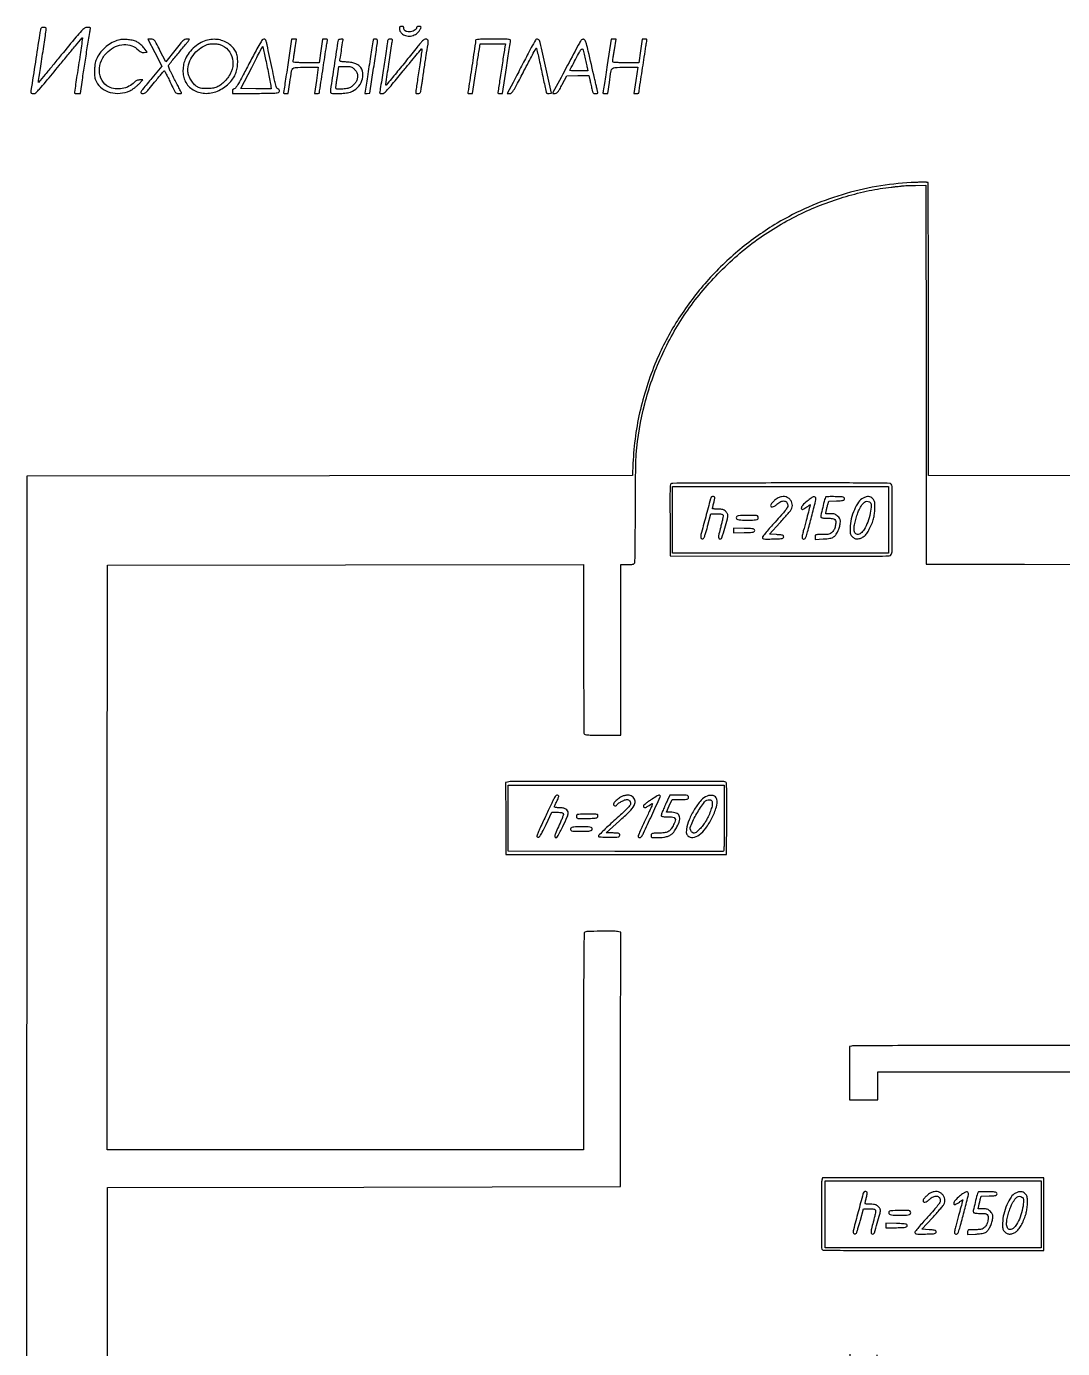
# Model space of a CAD drawing. Extents: x 196 to 2265, y 311 to 3225.
# Drawn here: x 196 to 1338, y 1768 to 3225 of the extents above; entities that cross this region are included whole.
import ezdxf

# ---------------------------------------------------------------- set-up
doc = ezdxf.new("R2010")
doc.units = 0

msp = doc.modelspace()

# ---------------------------------------------------------------- linework, layer by layer
for points in [[(1103.440814, 1761.771328, 0.000002), (1103.220313, 1613.552226, 0.000232)], [(2264.498244, 656.069174, 0.000006), (2264.694629, 886.679681, 0.000217)], [(1727.25, 2729.750924), (1190, 2730.001848), (1190, 2891.500924, 0.000435), (1189.946103, 2953.433092, 0.000725), (1189.779687, 3005.582122, 0.000021), (1189.558795, 3052.736232, 0.383385), (1189.25, 3053.076511, -0.004646), (1188.862025, 3053.119737, -0.001443), (1188.279688, 3053.191807, -0.001442), (1187.629289, 3053.276113, -0.001589), (1187, 3053.361565, 0.04074), (1185.928129, 3053.422415, 0.001346), (1181.648557, 3053.30505, 0.002558), (1176.5958, 3053.126993, 0.001777), (1170.888706, 3052.876324, 0.031677), (1132.772833, 3048.636463, 0.029978), (1094.773071, 3039.576512, 0.029819), (1057.928658, 3025.976358, 0.030527), (1023.262258, 3008.180613, 0.039464), (982.189645, 2979.217491, 0.038084), (945.648495, 2943.841033, 0.038222), (915.017007, 2903.467931, 0.04044), (891.533906, 2859.63273, 0.021793), (880.653516, 2831.3621, 0.02353), (872.585675, 2802.959308, 0.023466), (867.205392, 2773.853099, 0.021433), (864.37205, 2743.476029), (863.695895, 2730.002959), (530.097947, 2729.751479), (196.5, 2729.5), (196.254809, 1521.81662, 0.000029), (196.150292, 803.811413, 0.000295)], [(285.247527, 1348.25), (285.5, 1945.5), (568, 1946), (850.5, 1946.5), (850.753464, 2086.640723), (851.006927, 2226.781445), (848.753464, 2227.323191, 0.058077), (843.504041, 2227.955656, 0.004225), (828.906038, 2227.888955, 0.00191), (813.429267, 2227.6283, 0.169615), (811.301866, 2226.835563, 0.219524), (810.532283, 2225.2255, 0.00072), (810.254989, 2202.584927, 0.002308), (810.049715, 2169.434003, 0.000394), (810, 2106.377555), (810, 1987), (547.51062, 1987), (285.02124, 1987), (285.26062, 2309.25), (285.5, 2631.5), (547.75, 2631.75188), (810, 2632.003759), (810, 2539.583667, 0.000615), (810.04371, 2504.036929, 0.000999), (810.178303, 2473.847327, 0.000112), (810.358381, 2446.898178, 0.090118), (810.606989, 2445.581787, 0.254183), (811.635878, 2444.703553, 0.032946), (814.597494, 2444.277507, 0.017015), (819.881348, 2444.050261, 0.002239), (831.106989, 2444), (851, 2444), (851, 2538), (851, 2632), (853.25, 2632.096892, -0.010072), (854.36962, 2632.122528, -0.003815), (855.933778, 2632.114892, -0.003777), (857.635006, 2632.08075, -0.004604), (859.22669, 2632.022106, 0.017116), (860.801873, 2632.003507, 0.014807), (862.453013, 2632.089497, 0.015053), (863.945022, 2632.256922, 0.041394), (864.97669, 2632.492602, 0.29429), (866.27105, 2634.057549, 0.020386), (866.737632, 2640.038029, 0.008766), (866.964031, 2651.609356, 0.000508), (867, 2687.012919, -0.001786), (867.077056, 2708.58043, -0.002159), (867.309143, 2728.825671, -0.001832), (867.640539, 2745.866309, -0.014725), (868.052402, 2753.695532, -0.041971), (877.336227, 2809.141743, -0.043797), (895.678893, 2861.439344, -0.044026), (922.742387, 2909.498893, -0.043325), (957.931634, 2952.356889, -0.019568), (979.487002, 2972.746559, -0.023281), (1001.398363, 2990.174852, -0.023551), (1024.609168, 3005.324937, -0.020924), (1050.059695, 3018.878593, -0.020955), (1073.976755, 3029.148815, -0.019509), (1099.241563, 3037.652793, -0.01981), (1124.651775, 3044.034364, -0.023747), (1149, 3047.937516, 0.000131), (1152.85708, 3048.37027, 0.000144), (1156.590625, 3048.791244, 0.000134), (1159.779951, 3049.152654, 0.000737), (1161.5, 3049.350603, -0.017661), (1163.288749, 3049.495332, -0.002592), (1166.922746, 3049.641615, -0.002925), (1171.221374, 3049.767168, -0.002507), (1175.747647, 3049.850168), (1186.995294, 3050), (1187.247647, 2841.25), (1187.5, 2632.5), (1295.751859, 2632.245537), (1404.003717, 2631.991073)], [(1403.5, 2101.992354), (1255.5, 2101.975929, 0.000377), (1198.595457, 2101.926695, 0.000615), (1150.314062, 2101.789141, 0.00006), (1107.096416, 2101.607726, 0.063782), (1105.25, 2101.363121), (1103, 2100.766737), (1103, 2071.383369), (1103, 2042), (1118.5, 2042), (1134, 2042), (1134, 2057.5), (1134, 2073), (1284.377555, 2073, 0.000297), (1365.591557, 2073.048184, 0.001921)], [(1133.74909, 1666.499924, 0.00004), (1133.492876, 1761.103375, 0.309775)]]:
    msp.add_lwpolyline(points, format="xyb")
for points in [[(211.588473, 3221.25, 0.012846), (210.586803, 3215.708912, 0.000228), (205.978457, 3185.763373, 0.000082), (201.163453, 3154.345292, 0.03756), (201.002171, 3152.25, 0.209432), (201.216369, 3151.758732, 0.086401), (201.838653, 3151.356023, 0.062708), (202.782131, 3151.088048, 0.03789), (203.942346, 3151, 0.185641), (206.422551, 3151.953722, 0.024077), (210.520903, 3156.027168, 0.012249), (217.254407, 3163.769745, 0.00135), (232.190658, 3181.918354, -0.001023), (241.916608, 3193.751877, -0.001708), (250.154013, 3203.663427, -0.000118), (257.566402, 3212.516288, -0.440258), (257.806464, 3212.526869, -0.235537), (257.906952, 3212.226416, -0.000164), (256.686332, 3203.577992, -0.001811), (255.283544, 3193.914937, -0.0011), (253.558152, 3182.497703, 0.000419), (251.810796, 3171.040749, 0.00067), (250.338957, 3161.247229, 0.000119), (249.051611, 3152.588412, 0.036856), (249, 3151.889188, 0.284561), (249.21266, 3151.545782, 0.04911), (249.960269, 3151.261199, 0.040716), (251.016323, 3151.06445, 0.025708), (252.269001, 3151), (255.538002, 3151), (257.811765, 3166.25, -0.001048), (260.403535, 3183.386425, -0.000904), (263.196956, 3201.380636, -0.000359), (265.862585, 3218.270155, -0.016173), (266.530375, 3221.75, 0.054447), (266.672895, 3223.004151, 0.247964), (266.34365, 3223.633867, 0.137484), (265.464558, 3223.934646, 0.014423), (263.269052, 3223.99518, 0.151675), (260.255308, 3223.055207, 0.0528), (256.764045, 3220.061091, 0.016374), (250.963749, 3213.496415, 0.001026), (234.534485, 3193.544028, -0.000702), (224.946312, 3181.884335, -0.001172), (216.841022, 3172.102875, -0.000056), (209.522329, 3163.314702, -0.441086), (209.359374, 3163.307293, -0.23677), (209.29153, 3163.51173, -0.000082), (210.503076, 3171.824715, -0.001284), (211.87615, 3181.068906, -0.000777), (213.547155, 3192.008445, 0.000775), (215.23446, 3203.054471, 0.001184), (216.66095, 3212.644668, 0.000405), (217.867122, 3220.934554, 0.031968), (217.972267, 3222.25, 0.107975), (217.809233, 3223.057297, 0.154298), (217.330443, 3223.602573, 0.103411), (216.458744, 3223.908925, 0.032979), (215.079455, 3224, 0.040306), (213.549726, 3223.876484, 0.127201), (212.615456, 3223.465769, 0.131328), (212.014474, 3222.662639, 0.044209)], [(607, 3222.454545, 0.074297), (607.171471, 3221.306955, 0.038564), (607.701555, 3219.955263, 0.037282), (608.474227, 3218.622363, 0.046412), (609.388272, 3217.520819, 0.127055), (613.824003, 3214.906076, 0.10091), (619.3867, 3214.467108, 0.098795), (624.77616, 3216.249164, 0.116061), (628.713443, 3219.897883, 0.013774), (630.519328, 3222.747932, 0.145781), (630.853113, 3224.067723, 0.331756), (630.274962, 3224.779071, 0.061996), (628.5, 3225, 0.04771), (627.477851, 3224.902244, 0.083412), (626.683037, 3224.60567, 0.111803), (626.181681, 3224.142102, 0.15161), (626, 3223.556704, -0.189313), (625.363574, 3221.93606, -0.076613), (623.469658, 3220.437209, -0.065531), (620.829633, 3219.36534, -0.063786), (617.977494, 3219, -0.050047), (615.379222, 3219.260727, -0.103485), (613.513413, 3220.063378, -0.131408), (612.399848, 3221.393565, -0.10935), (612, 3223.2, 0.095825), (611.843955, 3224.006745, 0.142106), (611.402778, 3224.57, 0.111138), (610.635536, 3224.896788, 0.045353), (609.5, 3225, 0.045671), (608.2254, 3224.883333, 0.154167), (607.495536, 3224.495455, 0.151583), (607.113761, 3223.754033, 0.043688)], [(297.734467, 3209.973151, 0.061015), (290.690065, 3207.252237, 0.048999), (283.926055, 3202.739043, 0.048732), (278.131584, 3196.96419, 0.058506), (273.962406, 3190.5, 0.029386), (272.756, 3187.624111, 0.033863), (271.960591, 3184.75834, 0.028272), (271.466914, 3181.412936, 0.012875), (271.183065, 3177, 0.009763), (271.090968, 3172.143093, 0.039374), (271.325598, 3169.189492, 0.053361), (271.979681, 3166.775498, 0.029618), (273.254065, 3164, 0.109306), (279.514986, 3156.67755, 0.096109), (288.566864, 3152.26013, 0.089121), (299.224668, 3151.356225, 0.078434), (310.051079, 3154.11732, 0.03838), (312.172306, 3155.229699, 0.017729), (314.753639, 3156.977386, 0.017441), (317.350571, 3159.015809, 0.023156), (319.554298, 3161.055127), (324.424816, 3166), (320.886722, 3166, 0.04274), (319.113665, 3165.848163, 0.061302), (317.605585, 3165.392699, 0.060994), (316.24746, 3164.583037, 0.041796), (314.924314, 3163.367655, -0.0916), (309.12059, 3159.011926, -0.070905), (301.601824, 3156.52395, -0.071311), (293.732689, 3156.243645, -0.095066), (286.907284, 3158.327639, -0.14226), (279.40434, 3165.581552, -0.124981), (276.479683, 3176.109066, -0.113221), (278.847871, 3187.604103, -0.10221), (286.035311, 3197.412936, -0.077661), (294.385001, 3202.879835, -0.095576), (303.427037, 3205.036291, -0.102184), (312.151844, 3203.62726, -0.101661), (319.622767, 3198.876471, 0.02756), (321.326518, 3197.400389, 0.064882), (322.775837, 3196.552697, 0.075442), (324.252467, 3196.177137, 0.049273), (326.013437, 3196.177152), (329.281339, 3196.5), (325.843974, 3201, 0.027696), (324.22722, 3202.889789, 0.019157), (322.205524, 3204.847882, 0.019371), (320.110984, 3206.584947, 0.037111), (318.284699, 3207.780025, 0.06638), (314.072609, 3209.426795, 0.033465), (308.443572, 3210.41174, 0.03327), (302.61081, 3210.644016, 0.055057)], [(337.676606, 3196.168767), (345.438671, 3181.337534), (334.469335, 3168.106389, 0.000887), (324.147489, 3155.611192, 0.035876), (322.100922, 3152.725846, 0.403969), (322.363114, 3151.567657, 0.150413), (324.128028, 3151.056833, 0.107006), (326.384522, 3151.585303, 0.078196), (328.516326, 3153.041646, 0.032129), (331.409569, 3156.140123, 0.003698), (337.401369, 3163.556833, -0.003155), (341.24648, 3168.326944, -0.005051), (344.59548, 3172.34482, -0.001303), (347.549702, 3175.798862, -0.21854), (347.98791, 3176, -0.275675), (348.374933, 3175.769065, -0.002024), (350.208891, 3172.337156, -0.006775), (352.270135, 3168.311055, -0.004199), (354.586541, 3163.530745, 0.003357), (358.442443, 3155.539111, 0.04411), (360.142445, 3152.731292, 0.129059), (361.674335, 3151.488669, 0.104214), (363.75, 3151.030745, 0.0176), (364.995835, 3151.062816, 0.028711), (366.045313, 3151.187595, 0.028424), (366.824188, 3151.372085, 0.331773), (367, 3151.607878, 0.116859), (366.893404, 3152.057739, 0.000572), (364.769664, 3156.27543, 0.002578), (362.317883, 3161.069181, 0.001624), (359.407368, 3166.6438, -0.003373), (355.150943, 3174.866284, -0.025322), (353.361953, 3178.869167, -0.058625), (352.742927, 3181.267987, -0.202246), (353.152718, 3182.785922, -0.005547), (355.440807, 3185.651066, -0.00022), (363.926602, 3196.029212, -0.000224), (372.408118, 3206.383369, -0.005406), (374.810735, 3209.25, 0.02739), (375.608653, 3210.291784, 0.372992), (375.557846, 3210.730959, 0.179024), (374.989938, 3210.962616, 0.008568), (372.904988, 3210.995729, 0.106219), (370.621871, 3210.502175, 0.082644), (368.505031, 3209.086493, 0.032923), (365.640433, 3206.015271, 0.003539), (359.538353, 3198.433823), (349.576706, 3185.876187), (343.280829, 3198.438093, 0.003105), (339.073796, 3206.703672, 0.046792), (337.332966, 3209.416429, 0.138466), (335.72947, 3210.589415, 0.089333), (333.449747, 3211), (329.914542, 3211)], [(395.734467, 3209.911949, 0.066547), (388.520979, 3207.161497, 0.050486), (381.516384, 3202.389315, 0.04992), (375.526935, 3196.238329, 0.060825), (371.323037, 3189.394429, 0.055549), (369.302604, 3183.263707, 0.050236), (368.589652, 3176.624644, 0.05143), (369.215021, 3170.142687, 0.065942), (371.158858, 3164.47958, 0.142354), (379.714448, 3155.205937, 0.123625), (392.398163, 3151.326248, 0.111061), (406.530594, 3153.757617, 0.098772), (418.952381, 3162.047619, 0.036507), (423.262757, 3167.037995, 0.053292), (426.211787, 3172.037306, 0.054179), (428.005608, 3177.482863, 0.039394), (428.84082, 3183.81142, 0.036165), (428.711764, 3190.319336, 0.066727), (427.531062, 3195.468974, 0.072368), (425.121866, 3199.846419, 0.050393), (421.278249, 3203.986278, 0.060296), (415.725508, 3207.796053, 0.063321), (409.51352, 3210.094784, 0.061805), (402.790939, 3210.799833, 0.053155)], [(411.884518, 3204.058914, -0.127614), (420.079052, 3196.790158, -0.129844), (423.638807, 3186.501509, -0.119126), (421.770032, 3175.087161, -0.096957), (414.82996, 3164.782841, -0.033873), (410.164422, 3160.715207, -0.063883), (405.841309, 3158.23002, -0.064167), (401.04399, 3156.923061, -0.034469), (394.914501, 3156.5, -0.011687), (390.530565, 3156.602482, -0.048265), (387.908721, 3156.98052, -0.062581), (385.755283, 3157.802547, -0.029098), (383.19761, 3159.363056, -0.069147), (379.780647, 3162.508753, -0.04603), (376.785061, 3166.919113, -0.046533), (374.690743, 3171.716108, -0.079831), (374, 3176.014843, -0.083045), (375.473958, 3184.828046, -0.072231), (379.764573, 3193.158174, -0.070954), (386.335834, 3200.051086, -0.075102), (394.453204, 3204.673922, -0.061814), (398.504052, 3205.683703, -0.039043), (403.37729, 3205.892308, -0.039314), (408.151183, 3205.346414, -0.069939)], [(441.317252, 3183.75, -0.002392), (434.106529, 3170.03573, -0.010868), (429.696075, 3162.161637, -0.01133), (426.594374, 3157.158664, -0.213291), (425.077848, 3156.180449, 0.075359), (424.141214, 3155.887605, 0.118859), (423.494899, 3155.354106, 0.107481), (423.122191, 3154.541394, 0.054013), (423, 3153.413567), (423, 3150.966235), (448.75, 3151.233118, 0.001131), (465.621211, 3151.446134, 0.019118), (471.180277, 3151.7417, 0.070142), (473.803181, 3152.359722, 0.270738), (474.802469, 3153.619648, 0.06538), (474.813063, 3154.568357, 0.106426), (474.552002, 3155.326907, 0.113002), (474.016549, 3155.880697, 0.080525), (473.22464, 3156.231004, -0.183973), (472.177112, 3156.978299, -0.058677), (471.294841, 3158.714979, -0.031181), (470.39282, 3161.732397, -0.006565), (469.218138, 3167.111357, 0.001208), (466.84634, 3178.559056, 0.000754), (464.014649, 3191.961469, 0.000407), (461.276249, 3204.775167, 0.008638), (460.394743, 3208.563353, 0.056771), (459.992029, 3209.635448, 0.094144), (459.401238, 3210.395918, 0.102687), (458.613362, 3210.844857, 0.078477), (457.630996, 3211, 0.243235), (455.998462, 3210.155879, 0.01924), (453.248635, 3205.939597, 0.013038), (449.106693, 3198.592941, 0.002004)], [(484.111944, 3182.75, -0.000797), (482.454227, 3171.796765, -0.001211), (480.975479, 3162.284375, -0.000432), (479.673232, 3154.084944, -0.031131), (479.373855, 3152.75, 0.084146), (479.274198, 3151.886913, 0.2256), (479.561567, 3151.356749, 0.133457), (480.303605, 3151.073226, 0.024911), (481.772437, 3151), (484.679649, 3151), (486.3986, 3163.25, -0.00472), (488.313468, 3176.019064, -0.160359), (489.701117, 3178.708724, -0.189257), (492.366448, 3179.843137, -0.007076), (503.449923, 3180), (517.68303, 3180), (515.549164, 3165.5), (513.415299, 3151), (516.207649, 3151, 0.035265), (517.277137, 3151.075524, 0.053553), (518.179747, 3151.30408, 0.069944), (518.799258, 3151.638244, 0.23849), (519, 3152.035166, -0.037822), (519.142531, 3153.916732, -0.000103), (523.007864, 3179.248529, -0.000283), (526.697375, 3203.303473, -0.012847), (527.589582, 3208.25, 0.027087), (527.830654, 3209.845258, 0.20187), (527.607123, 3210.561366, 0.194832), (526.933068, 3210.916585, 0.025045), (525.268821, 3211), (522.378731, 3211), (520.538053, 3198), (518.697375, 3185), (504.348687, 3185, -0.00401), (497.27554, 3185.056729, -0.017766), (493.120301, 3185.2712, -0.023228), (490.547467, 3185.616845, -0.369965), (490.033249, 3186.25, -0.027821), (490.106031, 3187.133209, -0.000945), (490.591454, 3190.584375, -0.001779), (491.186987, 3194.657385, -0.001239), (491.886832, 3199.25), (493.707165, 3211), (491.024284, 3211), (488.341403, 3211)], [(539.555355, 3209.75, 0.036662), (538.925381, 3206.97461, 0.000222), (535.054228, 3181.268243, 0.000218), (531.202319, 3155.535977, 0.037408), (530.997537, 3152.75, 0.194713), (531.364624, 3151.84676, 0.143355), (532.314314, 3151.308801, 0.050994), (534.266574, 3151.056111, 0.006705), (538.450779, 3151, 0.012715), (541.690994, 3151.082413, 0.00939), (545.269538, 3151.332019, 0.009503), (548.644223, 3151.695939, 0.020932), (551.200779, 3152.130278, 0.120852), (559.154164, 3155.97887, 0.107262), (564.843993, 3163.221917, 0.113), (566.837099, 3171.846072, 0.146565), (564.536289, 3179.584961, 0.087971), (562.180136, 3182.086243, 0.066252), (558.872073, 3183.925651, 0.05218), (554.463021, 3185.150116, 0.026852), (548.763007, 3185.796582, -0.005079), (543.984904, 3186.128709, -0.065584), (542.240583, 3186.501476, -0.230962), (541.561061, 3187.19484, -0.136244), (541.501236, 3188.377733, 0.015052), (542.027057, 3191.10907, 0.000789), (543.434476, 3199.913696, 0.000354), (544.901911, 3209.230314, 0.038899), (545, 3210.489235, 0.402033), (544.4416, 3211.071457, 0.044207), (542.411385, 3210.976799, 0.041291), (540.316562, 3210.513892, 0.248505)], [(578, 3210.439478, -0.03761), (577.966293, 3209.991996, -0.000051), (576.678125, 3201.495909, -0.000442), (575.225224, 3191.976666, -0.000272), (573.5, 3180.780402, 0.000198), (571.774695, 3169.594663, 0.000323), (570.321875, 3160.10989, 0.000028), (569.024822, 3151.602129, 0.037827), (569, 3151.274501, 0.380744), (569.129171, 3151.129462, 0.020499), (569.79399, 3151.079762, 0.023564), (570.666542, 3151.091537, 0.013981), (571.702946, 3151.183578), (574.405892, 3151.5), (578.667713, 3179, 0.001037), (580.303373, 3189.700956, 0.001539), (581.687973, 3199.082812, 0.000668), (582.835955, 3207.106478, 0.031289), (582.964767, 3208.75, 0.057085), (582.855656, 3209.855404, 0.155865), (582.468754, 3210.528523, 0.141706), (581.735013, 3210.890538, 0.044229), (580.5, 3211, 0.021135), (579.541809, 3210.95948, 0.034022), (578.734375, 3210.835347, 0.037463), (578.149015, 3210.657187, 0.309461)], [(593.559353, 3206.25, -0.002436), (591.928167, 3195.042716, -0.000571), (589.083777, 3176.291792, -0.000167), (585.992299, 3156.112841, -0.016133), (585.457679, 3153.25, 0.046636), (585.306066, 3152.030399, 0.219592), (585.575104, 3151.397329, 0.162049), (586.301487, 3151.077014, 0.023508), (587.938593, 3151, 0.17352), (590.320983, 3151.852449, 0.033164), (593.726946, 3155.048015, 0.01523), (599.216593, 3161.30081, 0.001709), (611.207645, 3175.929801, -0.002), (619.009345, 3185.4365, -0.003401), (625.619464, 3193.316063, -0.000542), (631.45863, 3200.166154, -0.574242), (631.773509, 3200.109273, -0.121192), (631.839366, 3199.503797, -0.000496), (630.931644, 3192.763142, -0.002435), (629.854502, 3185.104112, -0.001527), (628.523509, 3176.154821, 0.000583), (627.172917, 3167.190044, 0.000915), (626.035031, 3159.4804, 0.000223), (625.0543, 3152.729197, 0.035969), (625, 3151.975349, 0.342973), (625.673322, 3151.109217, 0.098385), (627.48688, 3151.01291, 0.081276), (629.445229, 3151.630048, 0.207622), (630.37692, 3152.75, 0.029175), (630.648168, 3153.928977, 0.001932), (631.216409, 3157.364063, 0.002789), (631.855488, 3161.467632, 0.002081), (632.516201, 3166, -0.001735), (633.311452, 3171.481844, -0.000808), (634.37894, 3178.58583, -0.0008), (635.523298, 3186.038174, -0.001119), (636.571893, 3192.696443, 0.001566), (638.584189, 3205.548696, 0.042478), (638.815225, 3208.97773, 0.240098), (638.058492, 3210.400208, 0.158193), (636.25, 3210.953362, 0.119421), (634.515735, 3210.501888, 0.061575), (632.673719, 3209.199653, 0.033357), (630.285274, 3206.71536, 0.007143), (626.5, 3202.079715, -0.002222), (615.006947, 3187.718526, -0.002409), (603.689305, 3173.841934, -0.000192), (592.670655, 3160.474475, -0.442511), (592.214043, 3160.452624, -0.237206), (592.034019, 3160.996602, -0.000081), (595.321561, 3183.296181, -0.000773), (598.345868, 3203.569989, -0.018312), (599.416157, 3209.25, 0.088989), (599.454437, 3210.093421, 0.204757), (599.136328, 3210.628851, 0.129429), (598.39213, 3210.920374, 0.02899), (597.019924, 3211, 0.053703), (595.418357, 3210.827485, 0.183666), (594.555904, 3210.265033, 0.109385), (594.033902, 3209.069642, 0.01354)], [(691, 3209.663085, -0.037325), (690.789742, 3206.850446, -0.000223), (686.923987, 3181.216522, -0.000236), (683.044661, 3155.651767, -0.035236), (682.391168, 3152.75, 0.082359), (682.280255, 3151.88552, 0.227504), (682.558585, 3151.356255, 0.135587), (683.289464, 3151.072997, 0.025056), (684.745211, 3151), (687.625198, 3151), (690.926354, 3172.75, -0.000493), (692.26306, 3181.498893, -0.000576), (693.549518, 3189.8, -0.000508), (694.652529, 3196.81681, -0.003522), (695.220605, 3200.25), (696.213699, 3206), (710.125901, 3206), (724.038104, 3206), (723.522292, 3203.75, 0.01702), (723.207464, 3202.124569, 0.000504), (722.125533, 3195.257812, 0.001007), (720.875841, 3187.167403, 0.000694), (719.491701, 3178, -0.000516), (718.1162, 3168.867813, -0.000772), (716.893404, 3160.889062, -0.000317), (715.830465, 3154.052785, -0.016758), (715.582081, 3152.75, 0.08742), (715.542176, 3151.910738, 0.201908), (715.852758, 3151.374956, 0.131766), (716.577461, 3151.081314, 0.030747), (717.898518, 3151), (720.609796, 3151), (724.87643, 3179.25, -0.000748), (726.547471, 3190.20324, -0.001137), (728.035398, 3199.715625, -0.000405), (729.344034, 3207.916168, -0.029272), (729.63892, 3209.25, 0.382022), (729.162533, 3210.22691, 0.074073), (727.084894, 3210.733977, 0.021152), (722.52163, 3210.958701, 0.001727), (710.567388, 3211, 0.002582), (700.364997, 3210.947305, 0.014473), (694.909057, 3210.732919, 0.019225), (691.620466, 3210.380813, 0.372324)], [(747.952616, 3193.25, -0.000351), (743.951949, 3185.557898, -0.000265), (739.547876, 3177.115625, -0.000268), (735.402337, 3169.189589, -0.000623), (732.282272, 3163.25), (725.82787, 3151), (728.663935, 3151.012897, 0.196443), (730.739091, 3151.871955, 0.057786), (732.935173, 3154.616091, 0.019775), (736.248446, 3160.403873, 0.00159), (744.319167, 3176.012897, -0.00202), (749.283142, 3185.593161, -0.003313), (753.572698, 3193.659995, -0.000497), (757.418706, 3200.76164, -0.275057), (757.819167, 3200.999852, -0.347045), (758.151433, 3200.737532, -0.000723), (759.768655, 3193.921903, -0.004195), (761.533688, 3186.14353, -0.002538), (763.499657, 3176.904915, 0.001504), (765.459998, 3167.59826, 0.002349), (767.209515, 3159.598585, 0.000643), (768.775098, 3152.639713, 0.082938), (769.108164, 3151.824987, 0.149219), (769.512381, 3151.469767, 0.053076), (770.250695, 3151.226193, 0.046862), (771.169527, 3151.116374, 0.040158), (772.14265, 3151.169924), (774.568287, 3151.5), (768.105413, 3181.25, 0.002612), (762.27785, 3207.415827, 0.205148), (759.837814, 3210.769113, 0.423453), (756.92581, 3209.981811, 0.006683)], [(806.692586, 3208.811269, 0.015938), (804.042957, 3204.219652, 0.000282), (790.569728, 3179.017199, 0.00004), (776.188406, 3152.074397, 0.123172), (776, 3151.321192, 0.371941), (776.139755, 3151.15931, 0.024118), (776.807812, 3151.093478, 0.025813), (777.695585, 3151.094911, 0.015334), (778.75, 3151.183578, 0.116578), (780.418347, 3151.78628, 0.081107), (781.902606, 3153.143272, 0.039299), (783.645297, 3155.747471, 0.006677), (786.5, 3161), (791.5, 3170.5), (803.660689, 3170.780062), (815.821378, 3171.060124), (816.857073, 3166.280062, -0.000016), (817.335428, 3164.071963, -0.000009), (817.922374, 3161.361956, -0.000009), (818.51888, 3158.607347, -0.000014), (819.029249, 3156.25, 0.011867), (819.79389, 3153.083134, 0.101559), (820.442043, 3151.784966, 0.175496), (821.404725, 3151.184301, 0.052646), (823.150252, 3151, 0.023512), (824.670727, 3151.071539, 0.131672), (825.427755, 3151.352922, 0.229787), (825.718021, 3151.882539, 0.08499), (825.61347, 3152.75, -0.013852), (825.28959, 3153.958654, -0.000691), (824.343161, 3157.951562, -0.001113), (823.235461, 3162.701143, -0.000804), (822.021059, 3168, 0.000422), (815.204658, 3197.847237, 0.010909), (813.179113, 3205.874044, 0.041012), (811.806881, 3209.621839, 0.252717), (810.21854, 3210.811269, 0.086362), (809.240212, 3210.787198, 0.079938), (808.298587, 3210.436598, 0.072105), (807.436437, 3209.767576, 0.052963)], [(836.111944, 3182.75, -0.000797), (834.454227, 3171.796765, -0.001211), (832.975479, 3162.284375, -0.000432), (831.673232, 3154.084944, -0.031131), (831.373855, 3152.75, 0.084146), (831.274198, 3151.886913, 0.2256), (831.561567, 3151.356749, 0.133457), (832.303605, 3151.073226, 0.024911), (833.772437, 3151), (836.679649, 3151), (838.3986, 3163.25, -0.00472), (840.313468, 3176.019064, -0.160359), (841.701117, 3178.708724, -0.189257), (844.366448, 3179.843137, -0.007076), (855.449923, 3180), (869.68303, 3180), (867.549164, 3165.5), (865.415299, 3151), (868.207649, 3151, 0.035265), (869.277137, 3151.075524, 0.053553), (870.179747, 3151.30408, 0.069944), (870.799258, 3151.638244, 0.23849), (871, 3152.035166, -0.037822), (871.142531, 3153.916732, -0.000103), (875.007864, 3179.248529, -0.000283), (878.697375, 3203.303473, -0.012847), (879.589582, 3208.25, 0.027087), (879.830654, 3209.845258, 0.20187), (879.607123, 3210.561366, 0.194832), (878.933068, 3210.916585, 0.025045), (877.268821, 3211), (874.378731, 3211), (872.538053, 3198), (870.697375, 3185), (856.348687, 3185, -0.00401), (849.27554, 3185.056729, -0.017766), (845.120301, 3185.2712, -0.023228), (842.547467, 3185.616845, -0.369965), (842.033249, 3186.25, -0.027821), (842.106031, 3187.133209, -0.000945), (842.591454, 3190.584375, -0.001779), (843.186987, 3194.657385, -0.001239), (843.886832, 3199.25), (845.707165, 3211), (843.024284, 3211), (840.341403, 3211)], [(461.507189, 3179.626364, -0.002014), (463.250334, 3170.844288, -0.003286), (464.649735, 3163.380576, -0.000522), (465.835488, 3156.779173, -0.245268), (465.708621, 3156.375288, -0.195687), (465.307521, 3156.206221, -0.000873), (460.593409, 3156.155909, -0.003957), (455.20642, 3156.150456, -0.002466), (448.891845, 3156.225178), (432.5, 3156.5), (444.339235, 3179.827431, -0.001691), (448.904467, 3188.747632, -0.002846), (452.803854, 3196.199271, -0.000343), (456.29515, 3202.768697, -0.503891), (456.529648, 3202.803685, -0.144217), (456.712039, 3202.468978, -0.000234), (458.136661, 3195.850487, -0.001791), (459.708214, 3188.402884, -0.001103)], [(811.377792, 3191, 0.001215), (812.0557, 3187.853561, 0.001097), (812.7721, 3184.601562, 0.001098), (813.426761, 3181.690699, 0.003496), (813.882004, 3179.75), (814.789378, 3176), (804.894689, 3176, -0.005352), (801.100678, 3176.040611, -0.008906), (797.906565, 3176.165948, -0.003155), (795.212762, 3176.336807, -0.393957), (795, 3176.564929, -0.121307), (795.212012, 3177.425938, -0.000454), (800.026439, 3186.588954, -0.002241), (804.428474, 3194.858514, -0.014898), (806.763345, 3198.904089, -0.125602), (807.998009, 3200.095722, -0.411096), (808.987623, 3199.830024, -0.074072), (809.910906, 3197.52212, -0.005724)], [(557.6, 3177.6, -0.025759), (559.318454, 3175.694736, -0.062387), (560.319851, 3174.089552, -0.069561), (560.832686, 3172.397367, -0.038861), (561, 3170.247883, -0.07743), (560.439595, 3166.650799, -0.065873), (558.799223, 3163.172379, -0.063769), (556.247248, 3160.139985, -0.063937), (553.015602, 3157.851611, -0.081051), (549.12331, 3156.532729, -0.031618), (543.456675, 3155.954216, -0.0254), (538.140616, 3156.019424, -0.395864), (537, 3157.234328, -0.032334), (537.056235, 3158.103023, -0.001156), (537.494685, 3161.415363, -0.002128), (538.038838, 3165.328471, -0.001489), (538.684035, 3169.734328), (540.368071, 3181), (547.284035, 3181, -0.011429), (551.519939, 3180.903162, -0.068271), (553.687281, 3180.504192, -0.089783), (555.395781, 3179.576459, -0.027219)], [(906.738592, 2721.296464, 0.311107), (905.664816, 2720.069137, 0.019545), (905.277876, 2715.017863, 0.010157), (905.118079, 2705.649081, 0.000832), (905.238592, 2681.174479), (905.5, 2641.5), (1026.712678, 2641.246005, 0.000223), (1105.983635, 2641.115228, 0.003762), (1132.161772, 2641.280681, 0.004359), (1146.828489, 2641.611651, 0.268196), (1148.967167, 2642.93865, 0.123236), (1149.96759, 2646.920333, 0.000857), (1149.939789, 2682.192286, 0.000647), (1149.804284, 2717.903632, 0.172361), (1148.772517, 2720.761573, 0.221317), (1147.245146, 2721.494409, 0.000612), (1123.836055, 2721.740744, 0.002208), (1090.143837, 2721.905263, 0.000408), (1028.117951, 2721.883558, 0.000349), (982.129945, 2721.797823, 0.000569), (943.12036, 2721.653519, 0.000053), (908.183205, 2721.48081, 0.061012)], [(950.641342, 2706.228696, 0.072825), (949.803049, 2704.290309, 0.000396), (944.523867, 2684.60347, 0.000441), (939.303459, 2665.004729, 0.064951), (939, 2662.678516, 0.115761), (939.334766, 2661.251955, 0.18787), (940.243835, 2660.424568, 0.200461), (941.424442, 2660.458455, 0.129479), (942.501282, 2661.33264, 0.076083), (943.115256, 2662.513423, 0.005026), (944.315774, 2666.165771, 0.00718), (945.645981, 2670.57249, 0.0053), (946.996158, 2675.485415), (950.29316, 2688), (956.677965, 2688, -0.011556), (959.824754, 2687.927264, -0.04238), (961.799137, 2687.667271, -0.074487), (963.019724, 2687.201782, -0.17458), (963.648701, 2686.473088, -0.134424), (963.754627, 2685.408362, -0.006971), (963.124978, 2681.987562, -0.010642), (962.223133, 2677.901965, -0.007496), (961.043017, 2673.347387, 0.009275), (959.128151, 2665.847286, 0.061693), (958.712255, 2662.018205, 0.240446), (959.530642, 2660.472639, 0.24957), (961.239833, 2660.261791, 0.23057), (962.365003, 2661.466749, 0.002695), (965.589165, 2672.171025, 0.006244), (968.439199, 2682.284516, 0.065642), (969, 2686.537739, 0.10599), (968.836571, 2687.300045, 0.031797), (968.278977, 2688.355688, 0.030304), (967.48485, 2689.49163, 0.028681), (966.545455, 2690.545455, 0.049154), (964.991873, 2691.820304, 0.077107), (963.428176, 2692.546992, 0.055462), (961.369201, 2692.901089, 0.014876), (958.045455, 2693, -0.011648), (955.728464, 2693.053983, -0.019273), (953.779339, 2693.220313, -0.013973), (952.255774, 2693.453093, -0.36703), (952.011869, 2693.75, -0.051342), (952.072113, 2694.256366, -0.002618), (952.443941, 2695.871685, -0.004157), (952.912699, 2697.788883, -0.003), (953.466087, 2699.919567, 0.011758), (953.981215, 2702.05606, 0.016377), (954.333984, 2703.991076, 0.012794), (954.530021, 2705.590079, 0.16394), (954.395202, 2706.169567, 0.167239), (953.67633, 2706.757833, 0.084865), (952.513601, 2706.975516, 0.085523), (951.35334, 2706.794364, 0.174673)], [(1024.450423, 2705.593404, 0.068951), (1021.978088, 2704.082785, 0.028477), (1019.083875, 2701.423626, 0.024375), (1016.598106, 2698.600961, 0.169927), (1016, 2696.89189, 0.255912), (1016.648826, 2695.707237, 0.197308), (1018.123698, 2695.440311, 0.091569), (1020.400956, 2696.384908, 0.039743), (1023.010163, 2698.390217, -0.068286), (1027.338525, 2701.340947, -0.148061), (1031.268582, 2702.0075, -0.217415), (1033.945683, 2700.350842, -0.148192), (1035, 2696.871686, -0.142228), (1034.412537, 2694.848249, -0.023894), (1032.066548, 2691.512302, -0.016322), (1028.031602, 2686.656384, -0.003895), (1021, 2678.858183, 0.00553), (1015.634816, 2672.868819, 0.008368), (1011.1125, 2667.528912, 0.004001), (1007.40906, 2662.929917, 0.16907), (1007, 2661.754761, 0.243227), (1007.503332, 2660.781279, 0.122201), (1008.826843, 2660.263024, 0.035296), (1011.665541, 2660.094022, 0.003219), (1018.75, 2660.218265, 0.003234), (1025.97561, 2660.438288, 0.038743), (1028.746033, 2660.756492, 0.137908), (1030.011664, 2661.392859, 0.210744), (1030.5, 2662.5, 0.160949), (1030.141815, 2663.583904, 0.157389), (1029.205316, 2664.252843, 0.054961), (1027.220853, 2664.651456, 0.006217), (1022.64253, 2665), (1014.78506, 2665.5), (1026.234189, 2678, 0.003393), (1030.704151, 2682.947238, 0.004631), (1034.660399, 2687.469751, 0.003082), (1037.917559, 2691.311113, 0.052427), (1038.841659, 2692.684259, 0.075816), (1039.87561, 2695.642332, 0.084852), (1039.922709, 2698.657568, 0.084367), (1038.964042, 2701.531042, 0.073896), (1037.076923, 2704.076923, 0.077535), (1034.446319, 2705.997502, 0.089323), (1031.479378, 2706.907822, 0.081013), (1028.149777, 2706.767421, 0.05179)], [(1056.25, 2701.869192, 0.0344), (1051.245882, 2697.216268, 0.180354), (1049.820578, 2693.808142, 0.555561), (1051.331758, 2692.78353, 0.054366), (1056, 2695.5, -0.003104), (1057.315833, 2696.458233, -0.004839), (1058.462374, 2697.265625, -0.001564), (1059.460608, 2697.949626, -0.150522), (1059.624148, 2698, -0.49072), (1059.742192, 2697.847399, -0.000173), (1057.644371, 2689.777694, -0.00196), (1055.192537, 2680.508757, -0.001029), (1052.07451, 2669, 0.01026), (1051.426232, 2666.419331, 0.013546), (1050.948065, 2664.042188, 0.010946), (1050.649193, 2662.058262, 0.115927), (1050.732896, 2661.25, 0.176228), (1051.542151, 2660.255157, 0.20123), (1052.749694, 2660.082675, 0.145803), (1054.028737, 2660.857817, 0.093538), (1054.942427, 2662.348572, 0.025509), (1056.766084, 2667.99664, 0.001686), (1061.126404, 2684.52477, 0.000822), (1065.638833, 2701.98419, 0.062901), (1066, 2704.843743, 0.221512), (1065.276112, 2706.397542, 0.253995), (1063.687768, 2706.721761, 0.079768), (1060.794002, 2705.304905, 0.016442)], [(1076.692115, 2706.284099, 0.071032), (1075.545525, 2703.544308, 0.004417), (1073.400877, 2694.991562, 0.002566), (1071.289667, 2686.04434, 0.149346), (1071.40588, 2684.384678, 0.202399), (1072.027098, 2683.738633, 0.055453), (1073.408016, 2683.319332, 0.035074), (1075.573841, 2683.071613, 0.010941), (1078.84617, 2683, -0.024382), (1084.269959, 2682.73536, -0.157521), (1086.750761, 2681.657177, -0.206357), (1087.767601, 2679.504752, -0.045829), (1087.529253, 2675.346508, -0.031831), (1087.044615, 2673.100195, -0.041068), (1086.304939, 2671.124428, -0.04334), (1085.291851, 2669.383157, -0.042985), (1083.99127, 2667.837424, -0.041692), (1082.08956, 2666.228919, -0.091349), (1080.367854, 2665.42565, -0.055478), (1077.975699, 2665.08, -0.008165), (1073.076923, 2665, 0.00426), (1067.73014, 2664.954446, 0.07436), (1066.020017, 2664.668833, 0.235152), (1065.259721, 2663.922929, 0.083453), (1065, 2662.377681), (1065, 2659.755361), (1073.87321, 2660.179595, 0.010875), (1078.102981, 2660.474137, 0.024208), (1081.298594, 2660.923423, 0.031859), (1083.715555, 2661.545166, 0.066237), (1085.466749, 2662.386256, 0.097273), (1087.812256, 2664.678782, 0.039336), (1090.061334, 2668.568405, 0.037845), (1091.840225, 2673.155194, 0.04555), (1092.77351, 2677.682942, 0.0271), (1092.91445, 2680.107938, 0.086195), (1092.643809, 2681.702783, 0.085327), (1091.849491, 2683.121829, 0.02622), (1090.201594, 2684.952252, 0.031668), (1088.356584, 2686.577268, 0.076369), (1086.770088, 2687.457056, 0.067691), (1084.877366, 2687.877742, 0.020886), (1081.951923, 2688), (1076.75, 2688), (1077.389104, 2691.19552, -0.005926), (1077.706175, 2692.688635, -0.003014), (1078.138353, 2694.558606, -0.002994), (1078.607367, 2696.482306, -0.004476), (1079.042275, 2698.156998), (1080.056342, 2701.922956), (1088.778171, 2702.211478, 0.005025), (1093.98485, 2702.436116, 0.050904), (1096.123706, 2702.770069, 0.160239), (1097.116071, 2703.412296, 0.171307), (1097.5, 2704.5, 0.191006), (1097.064851, 2705.597539, 0.149841), (1095.943249, 2706.23734, 0.044294), (1093.502047, 2706.562449, 0.003985), (1087.330091, 2706.784099, 0.007324), (1083.398325, 2706.836316, 0.0114), (1080.010098, 2706.754415, 0.005746), (1077.188439, 2706.589277, 0.245425)], [(1118, 2705.248446, 0.128513), (1112.927777, 2700.809477, 0.047137), (1108.30754, 2692.393292, 0.044751), (1104.954609, 2682.221222, 0.052383), (1103.69529, 2672.141531, 0.008678), (1103.685038, 2667.616021, 0.064483), (1103.993088, 2665.489759, 0.105942), (1104.787352, 2663.978032, 0.041417), (1106.450327, 2662.289068, 0.032129), (1108.05101, 2661.08197, 0.069692), (1109.439868, 2660.423478, 0.074638), (1110.893973, 2660.196903, 0.041637), (1112.684385, 2660.336209, 0.072451), (1116.486497, 2661.535393, 0.076117), (1119.717516, 2663.755892, 0.062089), (1122.614734, 2667.246832, 0.03027), (1125.436392, 2672.312866, 0.019072), (1128.115581, 2678.485202, 0.033732), (1129.776365, 2683.780001, 0.035199), (1130.667102, 2689.092069, 0.023047), (1130.975554, 2695.295455, 0.011656), (1130.899859, 2699.134601, 0.053522), (1130.567573, 2701.333696, 0.08134), (1129.850205, 2702.943406, 0.051005), (1128.545455, 2704.545455, 0.072775), (1126.314764, 2706.206662, 0.107472), (1123.97797, 2706.880355, 0.091457), (1121.297449, 2706.568439, 0.041284)], [(1125, 2701.018028, -0.271367), (1126.838379, 2697.448714, -0.035176), (1125.728348, 2688.591673, -0.03838), (1122.998601, 2678.794067, -0.054235), (1119.0061, 2670.670671, -0.072249), (1115.349105, 2666.411034, -0.199358), (1111.672313, 2665.177987, -0.271132), (1108.999708, 2667.004518, -0.112111), (1108.014781, 2671.44113, -0.045863), (1108.437432, 2675.807596, -0.01805), (1109.782411, 2681.704337, -0.018216), (1111.609377, 2687.678557, -0.032704), (1113.598778, 2692.402487, -0.026792), (1116.684768, 2697.823068, -0.088368), (1119.469378, 2700.827776, -0.155151), (1122.187442, 2701.787027, -0.150274)], [(978.380002, 2684.547887, 0.202878), (978.439986, 2682.779888, 0.216083), (979.74799, 2681.653486, 0.063463), (983.101407, 2681.11727, 0.007951), (990.475684, 2681, 0.007542), (997.919766, 2681.112291, 0.06968), (1001.090145, 2681.654233, 0.240651), (1002.278962, 2682.83207, 0.169113), (1002.245704, 2684.75, 0.307582), (1000.459491, 2686.029525, 0.008319), (990.326303, 2686.112311, 0.008394), (980.200644, 2685.85652, 0.299051)], [(975, 2669.5), (975, 2666.936529), (986.75, 2667.218265, 0.003234), (993.97561, 2667.438288, 0.038743), (996.746033, 2667.756492, 0.137908), (998.011664, 2668.392859, 0.210744), (998.5, 2669.5, 0.210744), (998.011664, 2670.607141, 0.137908), (996.746033, 2671.243508, 0.038743), (993.97561, 2671.561712, 0.003234), (986.75, 2671.781735), (975, 2672.063471)], [(726.238588, 2392.300305), (723.977177, 2391.857907), (724.238588, 2352.178954), (724.5, 2312.5), (846, 2312.5), (967.5, 2312.5), (967.761773, 2351.933707, 0.001319), (967.842334, 2372.07618, 0.006555), (967.709325, 2383.395991, 0.004448), (967.453666, 2390.966941, 0.248068), (966.761773, 2392.150605, 0.139593), (964.671523, 2392.747398, 0.000025), (847.547183, 2392.82604, 0.000067), (732.256856, 2392.882373, 0.048424)], [(965, 2352.573324, -0.000984), (964.957001, 2330.729973, -0.01042), (964.736268, 2321.822667, -0.018027), (964.334305, 2316.911504, -0.32659), (963.322485, 2315.823324, -0.047462), (961.954466, 2315.692207, -0.000038), (927.67426, 2315.670816, -0.000426), (889.424553, 2315.682468, -0.000261), (844.322485, 2315.758178), (727, 2316.016356), (727, 2352.508178), (727, 2389), (846, 2389), (965, 2389)], [(776.150679, 2371.75, -0.001706), (774.561897, 2368.320101, -0.00039), (771.851336, 2362.532235, -0.000404), (768.716549, 2355.866101, -0.000393), (765.543752, 2349.146971, 0.0047), (762.14958, 2341.795684, 0.01337), (759.971635, 2336.592368, 0.0104), (758.584417, 2332.778717, 0.285788), (758.815897, 2331.784103, 0.320172), (760.316946, 2331.533107, 0.125907), (762.003926, 2332.967153, 0.038053), (764.358861, 2336.898484, 0.00501), (768.62261, 2345.644455), (774.968737, 2359), (781.015754, 2359, -0.012518), (783.987752, 2358.925581, -0.044713), (785.869144, 2358.661532, -0.07791), (787.038799, 2358.188504, -0.16769), (787.656192, 2357.453565, -0.171416), (787.684514, 2356.400031, -0.008959), (786.569885, 2353.15195, -0.013312), (785.045162, 2349.279702, -0.009214), (783.124808, 2344.981361, 0.005558), (779.655956, 2337.366955, 0.041846), (778.364183, 2333.62873, 0.14979), (778.453367, 2331.78375, 0.316232), (779.568644, 2331, 0.280913), (781.407313, 2332.121513, 0.004694), (786.993217, 2343.228275, 0.008287), (792.068055, 2354.007149, 0.106261), (793, 2358.34281, 0.137524), (792.328459, 2360.738167, 0.124931), (790.490807, 2362.539987, 0.089537), (787.448066, 2363.645097, 0.042472), (783.277494, 2364, -0.017801), (781.224269, 2364.073123, -0.030544), (779.526924, 2364.298946, -0.03236), (778.294515, 2364.624202, -0.322552), (778, 2365.033244, -0.091837), (778.118728, 2365.674199, -0.007831), (778.744904, 2367.23297, -0.010154), (779.564634, 2369.078726, -0.007692), (780.535845, 2371.070737, 0.01604), (781.463893, 2373.057751, 0.022596), (782.152045, 2374.887724, 0.019895), (782.578902, 2376.402237, 0.199721), (782.476828, 2377.037493, 0.221587), (781.226139, 2377.858865, 0.213448), (779.76495, 2377.44562, 0.086921), (778.060803, 2375.42726, 0.024356)], [(853.754678, 2377.001782, 0.068659), (850.516239, 2375.518652, 0.03374), (846.85707, 2372.828066, 0.029962), (843.777699, 2369.893135, 0.1896), (843, 2367.915971, 0.155109), (843.378351, 2366.725686, 0.179862), (844.355046, 2366.058431, 0.173047), (845.561081, 2366.178553, 0.144812), (846.525043, 2367.04052, -0.106216), (848.106753, 2368.687409, -0.022752), (851.507934, 2370.765434, -0.022901), (855.087854, 2372.526442, -0.103205), (857.357683, 2373, -0.097939), (859.424224, 2372.591291, -0.128746), (860.952529, 2371.437662, -0.129601), (861.712989, 2369.689685, -0.099954), (861.615637, 2367.604713, -0.130116), (860.739422, 2366.018511, -0.005888), (856.347718, 2361.536626, -0.008868), (850.64877, 2356.05404, -0.004794), (843.45152, 2349.499078, 0.004454), (836.748724, 2343.402769, 0.007193), (831.165622, 2338.082016, 0.002242), (826.463095, 2333.428007, 0.284268), (826.280883, 2332.657351, 0.276219), (826.909908, 2332.116634, 0.018327), (829.371523, 2331.783791, 0.018156), (832.932455, 2331.564731, 0.006283), (838.083333, 2331.5, 0.003122), (845.354763, 2331.545408, 0.043392), (847.964492, 2331.805197, 0.153588), (849.202041, 2332.466475, 0.159833), (849.813888, 2333.706786, 0.123846), (849.683422, 2334.943003, 0.226479), (848.973732, 2335.636373, 0.067493), (847.245423, 2335.97511, 0.005116), (842.475017, 2336.206786), (834.822259, 2336.5), (849.373249, 2349.410287, 0.011685), (860.709803, 2359.95217, 0.068194), (865.707957, 2366.363617, 0.16401), (866.686138, 2371.168067, 0.166803), (864.545455, 2375.545455, 0.078345), (862.472076, 2377.054097, 0.084829), (860.090479, 2377.7997, 0.070474), (857.242138, 2377.780997, 0.036287)], [(884.253896, 2372.723145, 0.011177), (880.773556, 2370.408079, 0.023102), (878.18457, 2368.417262, 0.024673), (876.417988, 2366.768038, 0.194441), (876.003896, 2365.75, 0.178413), (876.4514, 2364.527417, 0.255406), (877.506515, 2364.122201, 0.095805), (879.399851, 2364.759032, 0.020341), (882.368371, 2366.604347, -0.00398), (884.813805, 2368.237764, -0.105474), (885.542511, 2368.521038, -0.509265), (885.805001, 2368.260597, -0.038666), (885.537344, 2367.117661, -0.029359), (884.996882, 2365.707661, -0.001379), (882.884058, 2361.070093, -0.00227), (880.334057, 2355.579502, -0.001629), (877.436838, 2349.466537, 0.003387), (874.587026, 2343.398556, 0.005052), (872.184571, 2338.050338, 0.002291), (870.207924, 2333.471291, 0.101074), (870, 2332.453222, 0.195924), (870.395453, 2331.482762, 0.187813), (871.365319, 2331.043115, 0.137343), (872.636669, 2331.325651, 0.103448), (873.738962, 2332.25, 0.057764), (876.036595, 2335.98567, 0.001259), (885.018402, 2355.390667, 0.000371), (894.468, 2375.9821, 0.250838), (894.394128, 2377.171305, 0.23455), (893.530613, 2377.708424, 0.127958), (892.26931, 2377.506358, 0.03497), (889.984099, 2376.307053, 0.002853)], [(902.48739, 2372.5, 0.000008), (901.353003, 2369.99159, 0.000005), (899.991224, 2366.980156, 0.000005), (898.62661, 2363.962304, 0.000008), (897.482734, 2361.432445, 0.013865), (896.560334, 2359.231746, 0.019749), (895.874198, 2357.226454, 0.016166), (895.436661, 2355.567389, 0.197276), (895.541751, 2354.932445, 0.203202), (896.058402, 2354.5665, 0.017862), (897.66989, 2354.273906, 0.021142), (899.690738, 2354.067853, 0.014835), (901.97723, 2354, -0.026222), (908.288402, 2353.668792, -0.225928), (910.630152, 2352.235438, -0.237111), (910.929024, 2349.566512, -0.028737), (908.494806, 2343.989751, -0.053919), (905.879389, 2339.969393, -0.105159), (902.9108, 2337.584683, -0.087667), (898.856112, 2336.364443, -0.029368), (892.656649, 2336, 0.008807), (888.82346, 2335.932478, 0.039956), (886.605667, 2335.676086, 0.077453), (885.28843, 2335.195909, 0.176868), (884.603744, 2334.409758, 0.044889), (884.411858, 2333.734042, 0.041972), (884.337932, 2333.019408, 0.044764), (884.3835, 2332.372114, 0.098775), (884.555773, 2331.909758, 0.255095), (886.073205, 2331.045591, 0.012123), (892.136538, 2331.082557, 0.019784), (898.230216, 2331.509226, 0.058345), (902.316196, 2332.448812, 0.039764), (905.694591, 2333.965902, 0.070159), (908.139902, 2335.7928, 0.056707), (910.305331, 2338.493881, 0.018198), (912.890431, 2342.945807, 0.053338), (915.756572, 2350.057231, 0.176922), (915.391122, 2355.008479, 0.212048), (912.045526, 2357.996465, 0.07793), (905.64592, 2359), (901.160358, 2359), (904.330179, 2365.994758), (907.5, 2372.989517), (916.143011, 2372.994758, 0.007005), (920.683905, 2373.061132, 0.035545), (923.200555, 2373.312839, 0.071867), (924.664763, 2373.788708, 0.188866), (925.396256, 2374.590242, 0.174873), (925.430923, 2376.309426, 0.236734), (924.343546, 2377.384707, 0.070541), (921.460959, 2377.891546, 0.0083), (914.928373, 2378), (904.97478, 2378)], [(946, 2376.881573, 0.12289), (939.431217, 2372.170414, 0.037982), (932.224513, 2362.247419, 0.038427), (926.268347, 2350.676813, 0.066771), (923.441309, 2340.269094, 0.015849), (923.157236, 2337.443207, 0.067038), (923.268166, 2335.749023, 0.095052), (923.799038, 2334.453098, 0.051813), (924.886258, 2333.113742, 0.234199), (930.411041, 2331.25038, 0.125176), (937.252121, 2334.01354, 0.077983), (944.599106, 2341.407376, 0.041195), (951.312237, 2352.5, 0.03908), (956.284473, 2364.814178, 0.13078), (956.677666, 2373.438926, 0.285401), (952.889078, 2377.341747, 0.156728)], [(951.801459, 2369.409544, -0.089734), (951.512414, 2365.881712, -0.020474), (949.725032, 2360.13781, -0.021853), (947.243833, 2354.037942, -0.031002), (944.477525, 2348.876609, -0.030399), (941.413855, 2344.537403, -0.024388), (937.624734, 2340.254624, -0.019638), (933.936796, 2336.760339, -0.181755), (931.914237, 2336, -0.077533), (931.179543, 2336.114616, -0.044413), (930.3507, 2336.463367, -0.043088), (929.559901, 2336.973791, -0.054749), (928.935747, 2337.57742, -0.278936), (927.984516, 2343.927994, -0.031212), (934.722499, 2357.60449, -0.031277), (943.120118, 2370.346728, -0.27302), (949.13091, 2372.835157, -0.066198), (950.297944, 2372.508723, -0.126591), (951.063584, 2371.918438, -0.104895), (951.536396, 2370.947445, -0.036736)], [(802.666667, 2356.333333, 0.098333), (802.410044, 2355.949531, 0.033975), (802.195833, 2355.314636, 0.032205), (802.049162, 2354.564501, 0.032187), (802, 2353.801598, 0.233922), (802.49685, 2352.797709, 0.130151), (803.787244, 2352.263071, 0.036361), (806.586094, 2352.091415, 0.003134), (813.75, 2352.218265, 0.003102), (821.225206, 2352.443904, 0.042622), (823.916364, 2352.772694, 0.148974), (825.192491, 2353.474056, 0.159176), (825.819551, 2354.75, 0.167962), (825.57306, 2356.019771, 0.214699), (824.616104, 2356.707676, 0.047464), (822.227884, 2356.9604, 0.002643), (814.736218, 2357, 0.005459), (810.317868, 2356.951756, 0.008336), (806.487097, 2356.804167, 0.003812), (803.253082, 2356.600795, 0.180671)], [(796.036355, 2341.543805, 0.206899), (795.549481, 2339.880027, 0.291104), (796.506458, 2338.720315, 0.069426), (799.820708, 2338.131921, 0.009269), (806.936572, 2338, 0.006223), (812.344436, 2338.067309, 0.023904), (815.698886, 2338.311578, 0.037566), (817.855057, 2338.738758, 0.153025), (818.963645, 2339.456195, 0.206899), (819.450519, 2341.119973, 0.291104), (818.493542, 2342.279685, 0.069426), (815.179292, 2342.868079, 0.009269), (808.063428, 2343, 0.006223), (802.655564, 2342.932691, 0.023904), (799.301114, 2342.688422, 0.037566), (797.144943, 2342.261242, 0.153025)], [(1072.630286, 1953.75, 0.064967), (1072.071569, 1949.54469, 0.000507), (1072.026386, 1915.330776, 0.000369), (1072.041406, 1880.624403, 0.091564), (1072.606989, 1877.581787, 0.305295), (1074.07246, 1876.553666, 0.001562), (1092.727329, 1876.254489, 0.002936), (1122.878887, 1876.042209, 0.000292), (1195.106989, 1876), (1317, 1876), (1317, 1916), (1317, 1956), (1195.116631, 1956), (1073.233263, 1956)], [(1118.641342, 1940.228696, 0.072825), (1117.803049, 1938.290309, 0.000396), (1112.523867, 1918.60347, 0.000441), (1107.303459, 1899.004729, 0.064951), (1107, 1896.678516, 0.115761), (1107.334766, 1895.251955, 0.18787), (1108.243835, 1894.424568, 0.200461), (1109.424442, 1894.458455, 0.129479), (1110.501282, 1895.33264, 0.076083), (1111.115256, 1896.513423, 0.005026), (1112.315774, 1900.165771, 0.00718), (1113.645981, 1904.57249, 0.0053), (1114.996158, 1909.485415), (1118.29316, 1922), (1124.677965, 1922, -0.011556), (1127.824754, 1921.927264, -0.04238), (1129.799137, 1921.667271, -0.074487), (1131.019724, 1921.201782, -0.17458), (1131.648701, 1920.473088, -0.134424), (1131.754627, 1919.408362, -0.006971), (1131.124978, 1915.987562, -0.010642), (1130.223133, 1911.901965, -0.007496), (1129.043017, 1907.347387, 0.009275), (1127.128151, 1899.847286, 0.061693), (1126.712255, 1896.018205, 0.240446), (1127.530642, 1894.472639, 0.24957), (1129.239833, 1894.261791, 0.23057), (1130.365003, 1895.466749, 0.002695), (1133.589165, 1906.171025, 0.006244), (1136.439199, 1916.284516, 0.065642), (1137, 1920.537739, 0.10599), (1136.836571, 1921.300045, 0.031797), (1136.278977, 1922.355688, 0.030304), (1135.48485, 1923.49163, 0.028681), (1134.545455, 1924.545455, 0.049154), (1132.991873, 1925.820304, 0.077107), (1131.428176, 1926.546992, 0.055462), (1129.369201, 1926.901089, 0.014876), (1126.045455, 1927, -0.011648), (1123.728464, 1927.053983, -0.019273), (1121.779339, 1927.220313, -0.013973), (1120.255774, 1927.453093, -0.36703), (1120.011869, 1927.75, -0.051342), (1120.072113, 1928.256366, -0.002618), (1120.443941, 1929.871685, -0.004157), (1120.912699, 1931.788883, -0.003), (1121.466087, 1933.919567, 0.011758), (1121.981215, 1936.05606, 0.016377), (1122.333984, 1937.991076, 0.012794), (1122.530021, 1939.590079, 0.16394), (1122.395202, 1940.169567, 0.167239), (1121.67633, 1940.757833, 0.084865), (1120.513601, 1940.975516, 0.085523), (1119.35334, 1940.794364, 0.174673)], [(1192.450423, 1939.593404, 0.068951), (1189.978088, 1938.082785, 0.028477), (1187.083875, 1935.423626, 0.024375), (1184.598106, 1932.600961, 0.169927), (1184, 1930.89189, 0.255912), (1184.648826, 1929.707237, 0.197308), (1186.123698, 1929.440311, 0.091569), (1188.400956, 1930.384908, 0.039743), (1191.010163, 1932.390217, -0.068286), (1195.338525, 1935.340947, -0.148061), (1199.268582, 1936.0075, -0.217415), (1201.945683, 1934.350842, -0.148192), (1203, 1930.871686, -0.142228), (1202.412537, 1928.848249, -0.023894), (1200.066548, 1925.512302, -0.016322), (1196.031602, 1920.656384, -0.003895), (1189, 1912.858183, 0.00553), (1183.634816, 1906.868819, 0.008368), (1179.1125, 1901.528912, 0.004001), (1175.40906, 1896.929917, 0.16907), (1175, 1895.754761, 0.243227), (1175.503332, 1894.781279, 0.122201), (1176.826843, 1894.263024, 0.035296), (1179.665541, 1894.094022, 0.003219), (1186.75, 1894.218265, 0.003234), (1193.97561, 1894.438288, 0.038743), (1196.746033, 1894.756492, 0.137908), (1198.011664, 1895.392859, 0.210744), (1198.5, 1896.5, 0.160949), (1198.141815, 1897.583904, 0.157389), (1197.205316, 1898.252843, 0.054961), (1195.220853, 1898.651456, 0.006217), (1190.64253, 1899), (1182.78506, 1899.5), (1194.234189, 1912, 0.003393), (1198.704151, 1916.947238, 0.004631), (1202.660399, 1921.469751, 0.003082), (1205.917559, 1925.311113, 0.052427), (1206.841659, 1926.684259, 0.075816), (1207.87561, 1929.642332, 0.084852), (1207.922709, 1932.657568, 0.084367), (1206.964042, 1935.531042, 0.073896), (1205.076923, 1938.076923, 0.077535), (1202.446319, 1939.997502, 0.089323), (1199.479378, 1940.907822, 0.081013), (1196.149777, 1940.767421, 0.05179)], [(1224.25, 1935.869192, 0.0344), (1219.245882, 1931.216268, 0.180354), (1217.820578, 1927.808142, 0.555561), (1219.331758, 1926.78353, 0.054366), (1224, 1929.5, -0.003104), (1225.315833, 1930.458233, -0.004839), (1226.462374, 1931.265625, -0.001564), (1227.460608, 1931.949626, -0.150522), (1227.624148, 1932, -0.49072), (1227.742192, 1931.847399, -0.000173), (1225.644371, 1923.777694, -0.00196), (1223.192537, 1914.508757, -0.001029), (1220.07451, 1903, 0.01026), (1219.426232, 1900.419331, 0.013546), (1218.948065, 1898.042187, 0.010946), (1218.649193, 1896.058262, 0.115927), (1218.732896, 1895.25, 0.176228), (1219.542151, 1894.255157, 0.20123), (1220.749694, 1894.082675, 0.145803), (1222.028737, 1894.857817, 0.093538), (1222.942427, 1896.348572, 0.025509), (1224.766084, 1901.99664, 0.001686), (1229.126404, 1918.52477, 0.000822), (1233.638833, 1935.98419, 0.062901), (1234, 1938.843743, 0.221512), (1233.276112, 1940.397542, 0.253995), (1231.687768, 1940.721761, 0.079768), (1228.794002, 1939.304905, 0.016442)], [(1244.692115, 1940.284099, 0.071032), (1243.545525, 1937.544308, 0.004417), (1241.400877, 1928.991562, 0.002566), (1239.289667, 1920.04434, 0.149346), (1239.40588, 1918.384678, 0.202399), (1240.027098, 1917.738633, 0.055453), (1241.408016, 1917.319332, 0.035074), (1243.573841, 1917.071613, 0.010941), (1246.84617, 1917, -0.024382), (1252.269959, 1916.73536, -0.157521), (1254.750761, 1915.657177, -0.206357), (1255.767601, 1913.504752, -0.045829), (1255.529253, 1909.346508, -0.031831), (1255.044615, 1907.100195, -0.041068), (1254.304939, 1905.124428, -0.04334), (1253.291851, 1903.383157, -0.042985), (1251.99127, 1901.837424, -0.041692), (1250.08956, 1900.228919, -0.091349), (1248.367854, 1899.42565, -0.055478), (1245.975699, 1899.08, -0.008165), (1241.076923, 1899, 0.00426), (1235.73014, 1898.954446, 0.07436), (1234.020017, 1898.668833, 0.235152), (1233.259721, 1897.922929, 0.083453), (1233, 1896.377681), (1233, 1893.755361), (1241.87321, 1894.179595, 0.010875), (1246.102981, 1894.474137, 0.024208), (1249.298594, 1894.923423, 0.031859), (1251.715555, 1895.545166, 0.066237), (1253.466749, 1896.386256, 0.097273), (1255.812256, 1898.678782, 0.039336), (1258.061334, 1902.568405, 0.037845), (1259.840225, 1907.155194, 0.04555), (1260.77351, 1911.682942, 0.0271), (1260.91445, 1914.107938, 0.086195), (1260.643809, 1915.702783, 0.085327), (1259.849491, 1917.121829, 0.02622), (1258.201594, 1918.952252, 0.031668), (1256.356584, 1920.577268, 0.076369), (1254.770088, 1921.457056, 0.067691), (1252.877366, 1921.877742, 0.020886), (1249.951923, 1922), (1244.75, 1922), (1245.389104, 1925.19552, -0.005926), (1245.706175, 1926.688635, -0.003014), (1246.138353, 1928.558606, -0.002994), (1246.607367, 1930.482306, -0.004476), (1247.042275, 1932.156998), (1248.056342, 1935.922956), (1256.778171, 1936.211478, 0.005025), (1261.98485, 1936.436116, 0.050904), (1264.123706, 1936.770069, 0.160239), (1265.116071, 1937.412296, 0.171307), (1265.5, 1938.5, 0.191006), (1265.064851, 1939.597539, 0.149841), (1263.943249, 1940.23734, 0.044294), (1261.502047, 1940.562449, 0.003985), (1255.330091, 1940.784099, 0.007324), (1251.398325, 1940.836316, 0.0114), (1248.010098, 1940.754415, 0.005746), (1245.188439, 1940.589277, 0.245425)], [(1286, 1939.248446, 0.128513), (1280.927777, 1934.809477, 0.047137), (1276.30754, 1926.393292, 0.044751), (1272.954609, 1916.221222, 0.052383), (1271.69529, 1906.141531, 0.008678), (1271.685038, 1901.616021, 0.064483), (1271.993088, 1899.489759, 0.105942), (1272.787352, 1897.978032, 0.041417), (1274.450327, 1896.289068, 0.032129), (1276.05101, 1895.08197, 0.069692), (1277.439868, 1894.423478, 0.074638), (1278.893973, 1894.196903, 0.041637), (1280.684385, 1894.336209, 0.072451), (1284.486497, 1895.535393, 0.076117), (1287.717516, 1897.755892, 0.062089), (1290.614734, 1901.246832, 0.03027), (1293.436392, 1906.312866, 0.019072), (1296.115581, 1912.485202, 0.033732), (1297.776365, 1917.780001, 0.035199), (1298.667102, 1923.092069, 0.023047), (1298.975554, 1929.295455, 0.011656), (1298.899859, 1933.134601, 0.053522), (1298.567573, 1935.333696, 0.08134), (1297.850205, 1936.943406, 0.051005), (1296.545455, 1938.545455, 0.072775), (1294.314764, 1940.206662, 0.107472), (1291.97797, 1940.880355, 0.091457), (1289.297449, 1940.568439, 0.041284)], [(1293, 1935.018028, -0.271367), (1294.838379, 1931.448714, -0.035176), (1293.728348, 1922.591673, -0.03838), (1290.998601, 1912.794067, -0.054235), (1287.0061, 1904.670671, -0.072249), (1283.349105, 1900.411034, -0.199358), (1279.672313, 1899.177987, -0.271132), (1276.999708, 1901.004518, -0.112111), (1276.014781, 1905.44113, -0.045863), (1276.437432, 1909.807596, -0.01805), (1277.782411, 1915.704337, -0.018216), (1279.609377, 1921.678557, -0.032704), (1281.598778, 1926.402487, -0.026792), (1284.684768, 1931.823068, -0.088368), (1287.469378, 1934.827776, -0.155151), (1290.187442, 1935.787027, -0.150274)], [(1146.380002, 1918.547887, 0.202878), (1146.439986, 1916.779888, 0.216083), (1147.74799, 1915.653486, 0.063463), (1151.101407, 1915.11727, 0.007951), (1158.475684, 1915, 0.007542), (1165.919766, 1915.112291, 0.06968), (1169.090145, 1915.654233, 0.240651), (1170.278962, 1916.83207, 0.169113), (1170.245704, 1918.75, 0.307582), (1168.459491, 1920.029525, 0.008319), (1158.326303, 1920.112311, 0.008394), (1148.200644, 1919.85652, 0.299051)], [(1143, 1903.5), (1143, 1900.936529), (1154.75, 1901.218265, 0.003234), (1161.97561, 1901.438288, 0.038743), (1164.746033, 1901.756492, 0.137908), (1166.011664, 1902.392859, 0.210744), (1166.5, 1903.5, 0.210744), (1166.011664, 1904.607141, 0.137908), (1164.746033, 1905.243508, 0.038743), (1161.97561, 1905.561712, 0.003234), (1154.75, 1905.781735), (1143, 1906.063471)]]:
    msp.add_lwpolyline(points, format="xyb", close=True)
for points in [[(1145.99995, 2681.25), (1145.9999, 2644.5), (1026.999905, 2644.5), (907.99991, 2644.5), (907.999955, 2681.25), (908, 2718), (1027, 2718), (1146, 2718)], [(1314, 1916), (1314, 1879), (1195, 1879), (1076, 1879), (1076, 1916), (1076, 1953), (1195, 1953), (1314, 1953)]]:
    msp.add_lwpolyline(points, close=True)

doc.saveas('drawing.dxf')
